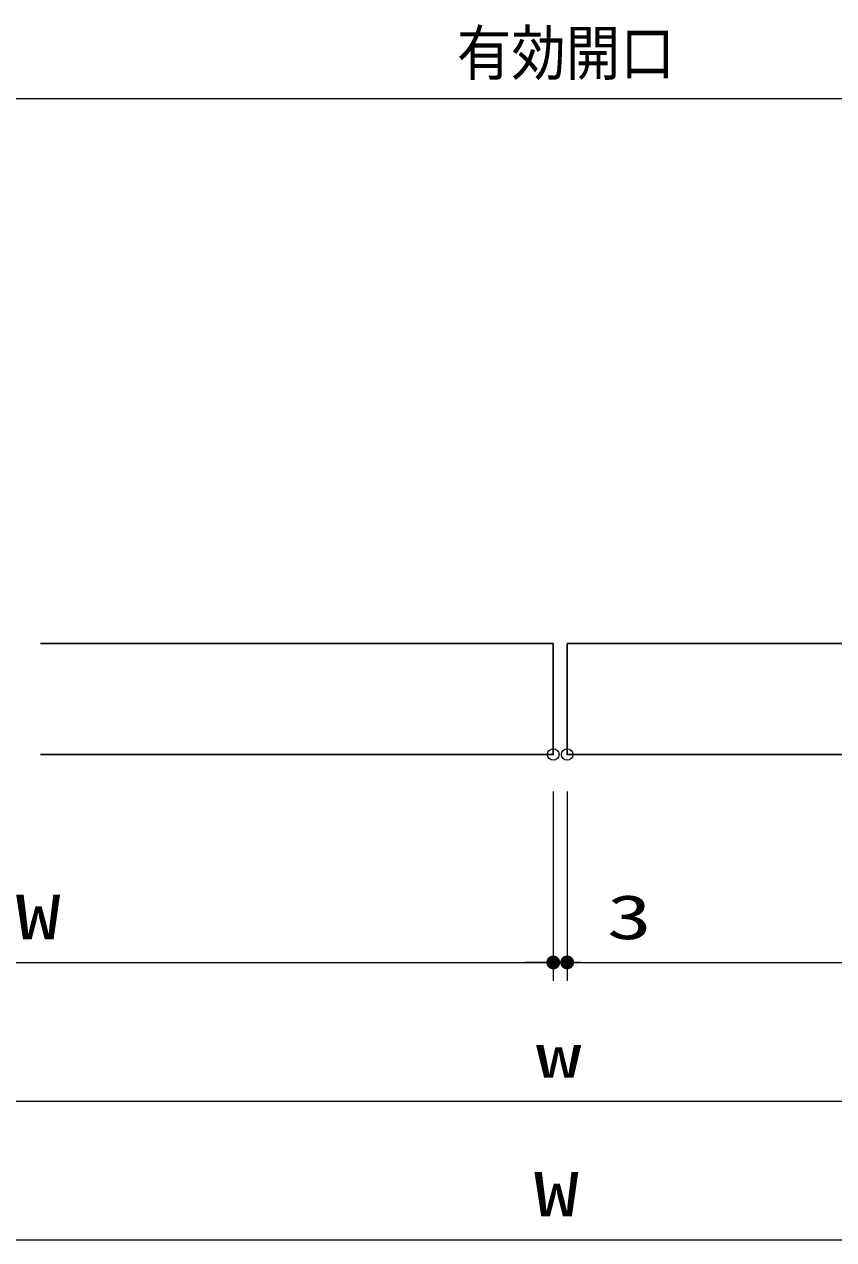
# Model space of a CAD drawing. Units: millimetres, scale not verified. Extents: x -1306 to 1306, y -607 to 607.
# Drawn here: x -698.6 to -523.4, y -437.5 to -174.5 of the extents above; entities that cross this region are included whole.
import ezdxf
from ezdxf.enums import TextEntityAlignment as Align

# ---------------------------------------------------------------- set-up
doc = ezdxf.new("R2010")
doc.units = ezdxf.units.MM
doc.header["$LTSCALE"] = 5
doc.header["$PDMODE"] = 32
doc.header["$PDSIZE"] = 2.5
for name, color, linetype, lineweight in [('0-D_線(白)', 7, 'Continuous', 30), ('1-1_寸法線', 3, 'Continuous', 13), ('1-4_DEFPOINTS', 7, 'Continuous', 5), ('1-5_0', 4, 'Continuous', 25)]:
    doc.layers.add(name, color=color, linetype=linetype, lineweight=lineweight)
doc.styles.add('ＭＳ ゴシック', font='')
doc.styles.get('ＭＳ ゴシック').set_extended_font_data('MS Gothic')

# ---------------------------------------------------------------- blocks, each defined once
blk = doc.blocks.new('_DOT')
at = {"layer": '1-5_0', "color": 3}
blk.add_line((-2.5, 0), (-5, 0), dxfattribs=at)
for points in [[(0, 0), (-2.5, 0), (-2.48, 0.313)], [(0, 0), (-2.48, -0.313), (-2.5, 0)], [(0, 0), (-2.48, 0.313), (-2.421, 0.622)], [(0, 0), (-2.421, -0.622), (-2.48, -0.313)], [(0, 0), (-2.421, 0.622), (-2.324, 0.92)], [(0, 0), (-2.324, -0.92), (-2.421, -0.622)], [(0, 0), (-2.324, 0.92), (-2.191, 1.204)], [(0, 0), (-2.191, -1.204), (-2.324, -0.92)], [(0, 0), (-2.191, 1.204), (-2.023, 1.469)], [(0, 0), (-2.023, -1.469), (-2.191, -1.204)], [(0, 0), (-2.023, 1.469), (-1.822, 1.711)], [(0, 0), (-1.822, -1.711), (-2.023, -1.469)], [(0, 0), (-1.822, 1.711), (-1.594, 1.926)], [(0, 0), (-1.594, -1.926), (-1.822, -1.711)], [(0, 0), (-1.594, 1.926), (-1.34, 2.111)], [(0, 0), (-1.34, -2.111), (-1.594, -1.926)], [(0, 0), (-1.34, 2.111), (-1.064, 2.262)], [(0, 0), (-1.064, -2.262), (-1.34, -2.111)], [(0, 0), (-1.064, 2.262), (-0.773, 2.378)], [(0, 0), (-0.773, -2.378), (-1.064, -2.262)], [(0, 0), (-0.773, 2.378), (-0.468, 2.456)], [(0, 0), (-0.468, -2.456), (-0.773, -2.378)], [(0, 0), (-0.468, 2.456), (-0.157, 2.495)], [(0, 0), (-0.157, -2.495), (-0.468, -2.456)], [(0, 0), (-0.157, 2.495), (0.157, 2.495)], [(0, 0), (0.157, -2.495), (-0.157, -2.495)], [(0, 0), (0.157, 2.495), (0.468, 2.456)], [(0, 0), (0.468, 2.456), (0.773, 2.378)], [(0, 0), (0.773, 2.378), (1.064, 2.262)], [(0, 0), (1.064, 2.262), (1.34, 2.111)], [(0, 0), (1.34, 2.111), (1.594, 1.926)], [(0, 0), (1.594, 1.926), (1.822, 1.711)], [(0, 0), (1.822, 1.711), (2.023, 1.469)], [(0, 0), (2.023, 1.469), (2.191, 1.204)], [(0, 0), (2.191, 1.204), (2.324, 0.92)], [(0, 0), (2.324, 0.92), (2.421, 0.622)], [(0, 0), (2.421, 0.622), (2.48, 0.313)], [(0, 0), (2.48, 0.313), (2.5, 0)], [(0, 0), (0.468, -2.456), (0.157, -2.495)], [(0, 0), (0.773, -2.378), (0.468, -2.456)], [(0, 0), (1.064, -2.262), (0.773, -2.378)], [(0, 0), (1.34, -2.111), (1.064, -2.262)], [(0, 0), (1.594, -1.926), (1.34, -2.111)], [(0, 0), (1.822, -1.711), (1.594, -1.926)], [(0, 0), (2.023, -1.469), (1.822, -1.711)], [(0, 0), (2.191, -1.204), (2.023, -1.469)], [(0, 0), (2.324, -0.92), (2.191, -1.204)], [(0, 0), (2.421, -0.622), (2.324, -0.92)], [(0, 0), (2.48, -0.313), (2.421, -0.622)], [(0, 0), (2.5, 0), (2.48, -0.313)]]:
    blk.add_solid(points, dxfattribs=at)

msp = doc.modelspace()

# ---------------------------------------------------------------- linework, layer by layer
at = {"layer": '0-D_線(白)'}
for p, q in [((-695.114, -308.492), (-584.114, -308.492)), ((-584.114, -332.492), (-584.114, -308.492)), ((-581.114, -308.492), (-470.114, -308.492)), ((-581.114, -308.492), (-581.114, -332.492)), ((-584.114, -332.492), (-695.114, -332.492)), ((-470.114, -332.492), (-581.114, -332.492))]:
    msp.add_line(p, q, dxfattribs=at)
at = {"layer": '1-1_寸法線'}
for p, q in [((-773.115, -190.503), (-392.113, -190.503)), ((-584.114, -340.492), (-584.114, -381.492)), ((-584.114, -340.492), (-584.114, -381.492)), ((-581.114, -340.492), (-581.114, -381.492)), ((-581.114, -340.492), (-581.114, -381.492)), ((-811.115, -377.492), (-587.114, -377.492)), ((-587.114, -377.492), (-590.114, -377.492)), ((-584.114, -377.492), (-581.114, -377.492)), ((-578.114, -377.492), (-560.447, -377.492)), ((-578.114, -377.492), (-354.113, -377.492)), ((-813.115, -407.492), (-352.113, -407.492)), ((-834.115, -437.492), (-331.113, -437.492))]:
    msp.add_line(p, q, dxfattribs=at)
at = {"layer": '1-4_DEFPOINTS'}
for p in [(-584.114, -332.492), (-581.114, -332.492), (-584.114, -377.492), (-581.114, -377.492)]:
    msp.add_point(p, dxfattribs=at)

# ---------------------------------------------------------------- block references
at = {"layer": '1-1_寸法線', "xscale": 0.6, "yscale": 0.6}
msp.add_blockref('_DOT', (-584.114, -377.492), dxfattribs=at)
msp.add_blockref('_DOT', (-584.114, -377.492), dxfattribs=at)
at = {"layer": '1-1_寸法線', "xscale": 0.6, "yscale": 0.6, "rotation": 180}
msp.add_blockref('_DOT', (-581.114, -377.492), dxfattribs=at)
msp.add_blockref('_DOT', (-581.114, -377.492), dxfattribs=at)

# ---------------------------------------------------------------- texts
at = {"layer": '1-1_寸法線', "style": 'ＭＳ ゴシック'}
for s, width, p in [('有効開口', 0.9, (-604.978, -188.353)), ('DW', 1.5, (-710.305, -375.343)), ('3', 1.5, (-572.543, -375.343)), ('w', 1.5, (-587.852, -405.343)), ('W', 1.5, (-588.328, -435.343))]:
    msp.add_text(s, height=9.604, dxfattribs=dict(at, width=width)).set_placement(p, align=Align.BOTTOM_LEFT)

doc.saveas('drawing.dxf')
